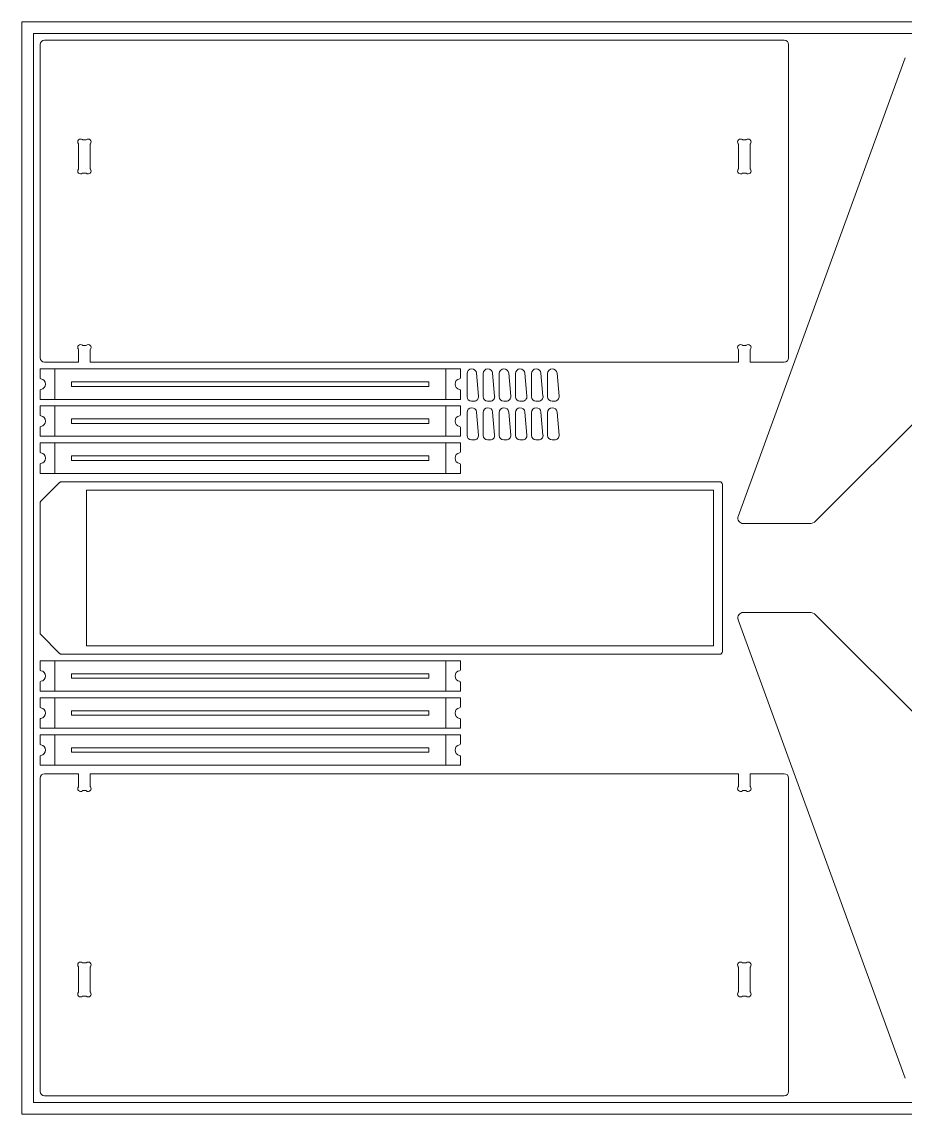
# Paper-space layout 'profile_outside' of a CAD drawing. Header units: millimetres. Extents: x -3 to 2437, y -2 to 1218.
# Drawn here: x -3 to 983, y -2 to 1218 of the extents above; entities that cross this region are included whole.
import ezdxf

# ---------------------------------------------------------------- set-up
doc = ezdxf.new("R2010")
doc.units = ezdxf.units.MM

psp = doc.layouts.new('profile_outside')

# ---------------------------------------------------------------- linework, layer by layer
at = {"color": 7, "linetype": 'Continuous', "lineweight": 15}
for p, q in [((-3.3, 1218.3), (-3.3, -1.7)), ((2436.7, 1218.3), (-3.3, 1218.3)), ((2423.7, 1205.3), (9.7, 1205.3)), ((9.7, 1205.3), (9.7, 11.3)), ((22.1, 1198), (848.1, 1198)), ((17.1, 843.1), (17.1, 1193)), ((853.1, 1193), (853.1, 843.1)), ((983.2, 1178.2), (796.8, 666)), ((65.2, 1086.5), (68, 1086.5)), ((802.2, 1086.5), (805, 1086.5)), ((60.1, 1054.6), (60.1, 1081.4)), ((73.1, 1081.4), (73.1, 1054.6)), ((797.1, 1054.6), (797.1, 1081.4)), ((810.1, 1081.4), (810.1, 1054.6)), ((68, 1049.5), (65.2, 1049.5)), ((805, 1049.5), (802.2, 1049.5)), ((883.4, 660.9), (1142.5, 920)), ((68, 856.9), (65.2, 856.9)), ((805, 856.9), (802.2, 856.9)), ((60.1, 851.8), (60.1, 838.1)), ((73.1, 838.1), (73.1, 851.8)), ((797.1, 851.8), (797.1, 838.1)), ((810.1, 838.1), (810.1, 851.8)), ((17.1, 820.6), (17.1, 830.7)), ((17.1, 830.7), (33.5, 830.7)), ((60.1, 838.1), (22.1, 838.1)), ((33.5, 796.7), (33.5, 830.7)), ((470.1, 830.7), (33.5, 830.7)), ((797.1, 838.1), (73.1, 838.1)), ((470.1, 796.7), (470.1, 830.7)), ((486.5, 830.7), (470.1, 830.7)), ((486.5, 820.6), (486.5, 830.7)), ((848.1, 838.1), (810.1, 838.1)), ((493.9, 799.7), (493.9, 825.4)), ((504.5, 825.9), (506.7, 800.2)), ((511.9, 799.7), (511.9, 825.4)), ((522.5, 825.9), (524.7, 800.2)), ((529.9, 799.7), (529.9, 825.4)), ((540.5, 825.9), (542.7, 800.2)), ((547.9, 799.7), (547.9, 825.4)), ((558.5, 825.9), (560.7, 800.2)), ((565.9, 799.7), (565.9, 825.4)), ((576.5, 825.9), (578.7, 800.2)), ((583.9, 799.7), (583.9, 825.4)), ((594.5, 825.9), (596.7, 800.2)), ((17.1, 796.7), (17.1, 806.8)), ((52.2, 811.2), (52.2, 816.2)), ((451.4, 816.2), (52.2, 816.2)), ((52.2, 811.2), (451.4, 811.2)), ((451.4, 811.2), (451.4, 816.2)), ((486.5, 796.7), (486.5, 806.8)), ((33.5, 796.7), (17.1, 796.7)), ((33.5, 796.7), (470.1, 796.7)), ((470.1, 796.7), (486.5, 796.7)), ((501.8, 794.7), (498.9, 794.7)), ((519.8, 794.7), (516.9, 794.7)), ((537.8, 794.7), (534.9, 794.7)), ((555.8, 794.7), (552.9, 794.7)), ((573.8, 794.7), (570.9, 794.7)), ((591.8, 794.7), (588.9, 794.7)), ((17.1, 779.3), (17.1, 789.4)), ((17.1, 789.4), (33.5, 789.4)), ((33.5, 755.4), (33.5, 789.4)), ((470.1, 789.4), (33.5, 789.4)), ((470.1, 755.4), (470.1, 789.4)), ((486.5, 789.4), (470.1, 789.4)), ((486.5, 779.3), (486.5, 789.4)), ((493.9, 756.4), (493.9, 782)), ((504.5, 782.5), (506.7, 756.8)), ((511.9, 756.4), (511.9, 782)), ((522.5, 782.5), (524.7, 756.8)), ((529.9, 756.4), (529.9, 782)), ((540.5, 782.5), (542.7, 756.8)), ((547.9, 756.4), (547.9, 782)), ((558.5, 782.5), (560.7, 756.8)), ((565.9, 756.4), (565.9, 782)), ((576.5, 782.5), (578.7, 756.8)), ((583.9, 756.4), (583.9, 782)), ((594.5, 782.5), (596.7, 756.8)), ((52.2, 769.9), (52.2, 774.9)), ((451.4, 774.9), (52.2, 774.9)), ((52.2, 769.9), (451.4, 769.9)), ((451.4, 769.9), (451.4, 774.9)), ((17.1, 755.4), (17.1, 765.4)), ((486.5, 755.4), (486.5, 765.4)), ((33.5, 755.4), (17.1, 755.4)), ((17.1, 737.9), (17.1, 748)), ((17.1, 748), (33.5, 748)), ((33.5, 755.4), (470.1, 755.4)), ((33.5, 714), (33.5, 748)), ((470.1, 748), (33.5, 748)), ((470.1, 755.4), (486.5, 755.4)), ((470.1, 714), (470.1, 748)), ((486.5, 748), (470.1, 748)), ((486.5, 737.9), (486.5, 748)), ((501.8, 751.4), (498.9, 751.4)), ((519.8, 751.4), (516.9, 751.4)), ((537.8, 751.4), (534.9, 751.4)), ((555.8, 751.4), (552.9, 751.4)), ((573.8, 751.4), (570.9, 751.4)), ((591.8, 751.4), (588.9, 751.4)), ((52.2, 728.5), (52.2, 733.5)), ((451.4, 733.5), (52.2, 733.5)), ((451.4, 728.5), (451.4, 733.5)), ((17.1, 714), (17.1, 724.1)), ((52.2, 728.5), (451.4, 728.5)), ((486.5, 714), (486.5, 724.1)), ((33.5, 714), (17.1, 714)), ((33.5, 714), (470.1, 714)), ((470.1, 714), (486.5, 714)), ((38.9, 703.8), (18, 682.8)), ((776.1, 704.7), (41.1, 704.7)), ((779.1, 515), (779.1, 701.7)), ((69.1, 695.4), (769.1, 695.4)), ((69.1, 521.3), (69.1, 695.4)), ((769.1, 695.4), (769.1, 521.3)), ((17.1, 680.7), (17.1, 536)), ((802.4, 658), (876.3, 658)), ((796.8, 550.6), (983.2, 38.4)), ((876.3, 558.7), (802.4, 558.7)), ((1142.5, 296.6), (883.4, 555.7)), ((38.9, 512.9), (18, 533.9)), ((69.1, 521.3), (769.1, 521.3)), ((17.1, 494.6), (17.1, 504.7)), ((17.1, 504.7), (33.5, 504.7)), ((33.5, 470.7), (33.5, 504.7)), ((470.1, 504.7), (33.5, 504.7)), ((776.1, 512), (41.1, 512)), ((470.1, 470.7), (470.1, 504.7)), ((486.5, 504.7), (470.1, 504.7)), ((486.5, 494.6), (486.5, 504.7)), ((52.2, 485.2), (52.2, 490.2)), ((451.4, 490.2), (52.2, 490.2)), ((451.4, 485.2), (451.4, 490.2)), ((17.1, 470.7), (17.1, 480.7)), ((52.2, 485.2), (451.4, 485.2)), ((486.5, 470.7), (486.5, 480.7)), ((33.5, 470.7), (17.1, 470.7)), ((33.5, 470.7), (470.1, 470.7)), ((470.1, 470.7), (486.5, 470.7)), ((17.1, 453.2), (17.1, 463.3)), ((17.1, 463.3), (33.5, 463.3)), ((33.5, 429.3), (33.5, 463.3)), ((470.1, 463.3), (33.5, 463.3)), ((470.1, 429.3), (470.1, 463.3)), ((486.5, 463.3), (470.1, 463.3)), ((486.5, 453.2), (486.5, 463.3)), ((17.1, 429.3), (17.1, 439.4)), ((52.2, 443.8), (52.2, 448.8)), ((451.4, 448.8), (52.2, 448.8)), ((52.2, 443.8), (451.4, 443.8)), ((451.4, 443.8), (451.4, 448.8)), ((486.5, 429.3), (486.5, 439.4)), ((33.5, 429.3), (17.1, 429.3)), ((33.5, 429.3), (470.1, 429.3)), ((470.1, 429.3), (486.5, 429.3)), ((17.1, 411.9), (17.1, 422)), ((17.1, 422), (33.5, 422)), ((33.5, 388), (33.5, 422)), ((470.1, 422), (33.5, 422)), ((470.1, 388), (470.1, 422)), ((486.5, 422), (470.1, 422)), ((486.5, 411.9), (486.5, 422)), ((52.2, 402.5), (52.2, 407.5)), ((451.4, 407.5), (52.2, 407.5)), ((451.4, 402.5), (451.4, 407.5)), ((17.1, 388), (17.1, 398)), ((52.2, 402.5), (451.4, 402.5)), ((486.5, 388), (486.5, 398)), ((33.5, 388), (17.1, 388)), ((60.1, 378.6), (22.1, 378.6)), ((33.5, 388), (470.1, 388)), ((60.1, 364.8), (60.1, 378.6)), ((797.1, 378.6), (73.1, 378.6)), ((73.1, 378.6), (73.1, 364.8)), ((470.1, 388), (486.5, 388)), ((797.1, 364.8), (797.1, 378.6)), ((848.1, 378.6), (810.1, 378.6)), ((810.1, 378.6), (810.1, 364.8)), ((17.1, 373.6), (17.1, 23.7)), ((853.1, 23.7), (853.1, 373.6)), ((68, 359.7), (65.2, 359.7)), ((805, 359.7), (802.2, 359.7)), ((60.1, 162.1), (60.1, 135.3)), ((68, 167.2), (65.2, 167.2)), ((73.1, 135.3), (73.1, 162.1)), ((797.1, 162.1), (797.1, 135.3)), ((805, 167.2), (802.2, 167.2)), ((810.1, 135.3), (810.1, 162.1)), ((65.2, 130.2), (68, 130.2)), ((802.2, 130.2), (805, 130.2)), ((22.1, 18.7), (848.1, 18.7)), ((9.7, 11.3), (2423.7, 11.3)), ((-3.3, -1.7), (2436.7, -1.7))]:
    psp.add_line(p, q, dxfattribs=at)
for centre, radius, start, end in [((22.1, 1193), 5, 90, 180), ((848.1, 1193), 5, 0, 90), ((62.4, 1084.2), 3.28, 51.7806, 218.2194), ((65.2, 1087.7), 1.2, 231.7806, 270), ((68, 1087.7), 1.2, 270, 308.2194), ((70.8, 1084.2), 3.28, 321.7806, 128.2194), ((799.4, 1084.2), 3.28, 51.7806, 218.2194), ((802.2, 1087.7), 1.2, 231.7806, 270), ((805, 1087.7), 1.2, 270, 308.2194), ((807.8, 1084.2), 3.28, 321.7806, 128.2194), ((58.9, 1081.4), 1.2, 0, 38.2194), ((74.3, 1081.4), 1.2, 141.7806, 180), ((795.9, 1081.4), 1.2, 0, 38.2194), ((811.3, 1081.4), 1.2, 141.7806, 180), ((62.4, 1051.8), 3.28, 141.7806, 308.2194), ((58.9, 1054.6), 1.2, 321.7806, 0), ((65.2, 1048.3), 1.2, 90, 128.2194), ((68, 1048.3), 1.2, 51.7806, 90), ((70.8, 1051.8), 3.28, 231.7806, 38.2194), ((74.3, 1054.6), 1.2, 180, 218.2194), ((799.4, 1051.8), 3.28, 141.7806, 308.2194), ((795.9, 1054.6), 1.2, 321.7806, 0), ((802.2, 1048.3), 1.2, 90, 128.2194), ((805, 1048.3), 1.2, 51.7806, 90), ((807.8, 1051.8), 3.28, 231.7806, 38.2194), ((811.3, 1054.6), 1.2, 180, 218.2194), ((62.4, 854.6), 3.28, 51.7806, 218.2194), ((65.2, 858.1), 1.2, 231.7806, 270), ((68, 858.1), 1.2, 270, 308.2194), ((70.8, 854.6), 3.28, 321.7806, 128.2194), ((799.4, 854.6), 3.27, 51.7806, 218.2194), ((802.2, 858.1), 1.2, 231.7806, 270), ((805, 858.1), 1.2, 270, 308.2194), ((807.8, 854.6), 3.28, 321.7806, 128.2194), ((22.1, 843.1), 5, 180, 270), ((58.9, 851.8), 1.2, 0, 38.2194), ((74.3, 851.8), 1.2, 141.7806, 180), ((795.9, 851.8), 1.2, 0, 38.2194), ((811.3, 851.8), 1.2, 141.7806, 180), ((848.1, 843.1), 5, 270, 0), ((499.2, 825.4), 5.32, 5, 180), ((517.2, 825.4), 5.32, 5, 180), ((535.2, 825.4), 5.32, 5, 180), ((553.2, 825.4), 5.32, 5, 180), ((571.2, 825.4), 5.32, 5, 180), ((589.2, 825.4), 5.32, 5, 180), ((18.1, 820.6), 1, 180, 261.7868), ((17.1, 813.7), 6, 278.2132, 81.7868), ((486.5, 813.7), 6, 98.2132, 261.7868), ((485.5, 820.6), 1, 278.2132, 0), ((18.1, 806.8), 1, 98.2132, 180), ((485.5, 806.8), 1, 0, 81.7868), ((498.9, 799.7), 5, 180, 270), ((501.8, 799.7), 5, 270, 5), ((516.9, 799.7), 5, 180, 270), ((519.8, 799.7), 5, 270, 5), ((534.9, 799.7), 5, 180, 270), ((537.8, 799.7), 5, 270, 5), ((552.9, 799.7), 5, 180, 270), ((555.8, 799.7), 5, 270, 5), ((570.9, 799.7), 5, 180, 270), ((573.8, 799.7), 5, 270, 5), ((588.9, 799.7), 5, 180, 270), ((591.8, 799.7), 5, 270, 5), ((499.2, 782), 5.32, 5, 180), ((517.2, 782), 5.32, 5, 180), ((535.2, 782), 5.32, 5, 180), ((553.2, 782), 5.32, 5, 180), ((571.2, 782), 5.32, 5, 180), ((589.2, 782), 5.32, 5, 180), ((18.1, 779.3), 1, 180, 261.7868), ((17.1, 772.4), 6, 278.2132, 81.7868), ((486.5, 772.4), 6, 98.2132, 261.7868), ((485.5, 779.3), 1, 278.2132, 0), ((18.1, 765.4), 1, 98.2132, 180), ((485.5, 765.4), 1, 0, 81.7868), ((501.8, 756.4), 5, 270, 5), ((519.8, 756.4), 5, 270, 5), ((537.8, 756.4), 5, 270, 5), ((555.8, 756.4), 5, 270, 5), ((573.8, 756.4), 5, 270, 5), ((591.8, 756.4), 5, 270, 5), ((498.9, 756.4), 5, 180, 270), ((516.9, 756.4), 5, 180, 270), ((534.9, 756.4), 5, 180, 270), ((552.9, 756.4), 5, 180, 270), ((570.9, 756.4), 5, 180, 270), ((588.9, 756.4), 5, 180, 270), ((18.1, 737.9), 1, 180, 261.7868), ((17.1, 731), 6, 278.2132, 81.7868), ((486.5, 731), 6, 98.2132, 261.7868), ((485.5, 737.9), 1, 278.2132, 0), ((18.1, 724.1), 1, 98.2132, 180), ((485.5, 724.1), 1, 0, 81.7868), ((41.1, 701.7), 3, 90, 135), ((776.1, 701.7), 3, 0, 90), ((20.1, 680.7), 3, 135, 180), ((802.4, 664), 6, 160, 270), ((876.3, 668), 10, 270, 315), ((802.4, 552.7), 6, 90, 200), ((876.3, 548.7), 10, 45, 90), ((20.1, 536), 3, 180, 225), ((41.1, 515), 3, 225, 270), ((776.1, 515), 3, 270, 0), ((18.1, 494.6), 1, 180, 261.7868), ((17.1, 487.7), 6, 278.2132, 81.7868), ((486.5, 487.7), 6, 98.2132, 261.7868), ((485.5, 494.6), 1, 278.2132, 0), ((18.1, 480.7), 1, 98.2132, 180), ((485.5, 480.7), 1, 0, 81.7868), ((18.1, 453.2), 1, 180, 261.7868), ((17.1, 446.3), 6, 278.2132, 81.7868), ((486.5, 446.3), 6, 98.2132, 261.7868), ((485.5, 453.2), 1, 278.2132, 0), ((18.1, 439.4), 1, 98.2132, 180), ((485.5, 439.4), 1, 0, 81.7868), ((18.1, 411.9), 1, 180, 261.7868), ((17.1, 405), 6, 278.2132, 81.7868), ((486.5, 405), 6, 98.2132, 261.7868), ((485.5, 411.9), 1, 278.2132, 0), ((18.1, 398), 1, 98.2132, 180), ((485.5, 398), 1, 0, 81.7868), ((22.1, 373.6), 5, 90, 180), ((848.1, 373.6), 5, 0, 90), ((62.4, 362), 3.28, 141.7806, 308.2194), ((58.9, 364.8), 1.2, 321.7806, 0), ((65.2, 358.5), 1.2, 90, 128.2194), ((68, 358.5), 1.2, 51.7806, 90), ((70.8, 362), 3.28, 231.7806, 38.2194), ((74.3, 364.8), 1.2, 180, 218.2194), ((799.4, 362), 3.28, 141.7806, 308.2194), ((795.9, 364.8), 1.2, 321.7806, 0), ((802.2, 358.5), 1.2, 90, 128.2194), ((805, 358.5), 1.2, 51.7806, 90), ((807.8, 362), 3.27, 231.7806, 38.2194), ((811.3, 364.8), 1.2, 180, 218.2194), ((62.4, 164.9), 3.28, 51.7806, 218.2194), ((58.9, 162.1), 1.2, 0, 38.2194), ((65.2, 168.4), 1.2, 231.7806, 270), ((68, 168.4), 1.2, 270, 308.2194), ((70.8, 164.9), 3.28, 321.7806, 128.2194), ((74.3, 162.1), 1.2, 141.7806, 180), ((799.4, 164.9), 3.28, 51.7806, 218.2194), ((795.9, 162.1), 1.2, 0, 38.2194), ((802.2, 168.4), 1.2, 231.7806, 270), ((805, 168.4), 1.2, 270, 308.2194), ((807.8, 164.9), 3.28, 321.7806, 128.2194), ((811.3, 162.1), 1.2, 141.7806, 180), ((62.4, 132.5), 3.28, 141.7806, 308.2194), ((58.9, 135.3), 1.2, 321.7806, 0), ((70.8, 132.5), 3.28, 231.7806, 38.2194), ((74.3, 135.3), 1.2, 180, 218.2194), ((799.4, 132.5), 3.28, 141.7806, 308.2194), ((795.9, 135.3), 1.2, 321.7806, 0), ((807.8, 132.5), 3.28, 231.7806, 38.2194), ((811.3, 135.3), 1.2, 180, 218.2194), ((65.2, 129), 1.2, 90, 128.2194), ((68, 129), 1.2, 51.7806, 90), ((802.2, 129), 1.2, 90, 128.2194), ((805, 129), 1.2, 51.7806, 90), ((22.1, 23.7), 5, 180, 270), ((848.1, 23.7), 5, 270, 0)]:
    psp.add_arc(centre, radius, start, end, dxfattribs=at)

doc.saveas('drawing.dxf')
